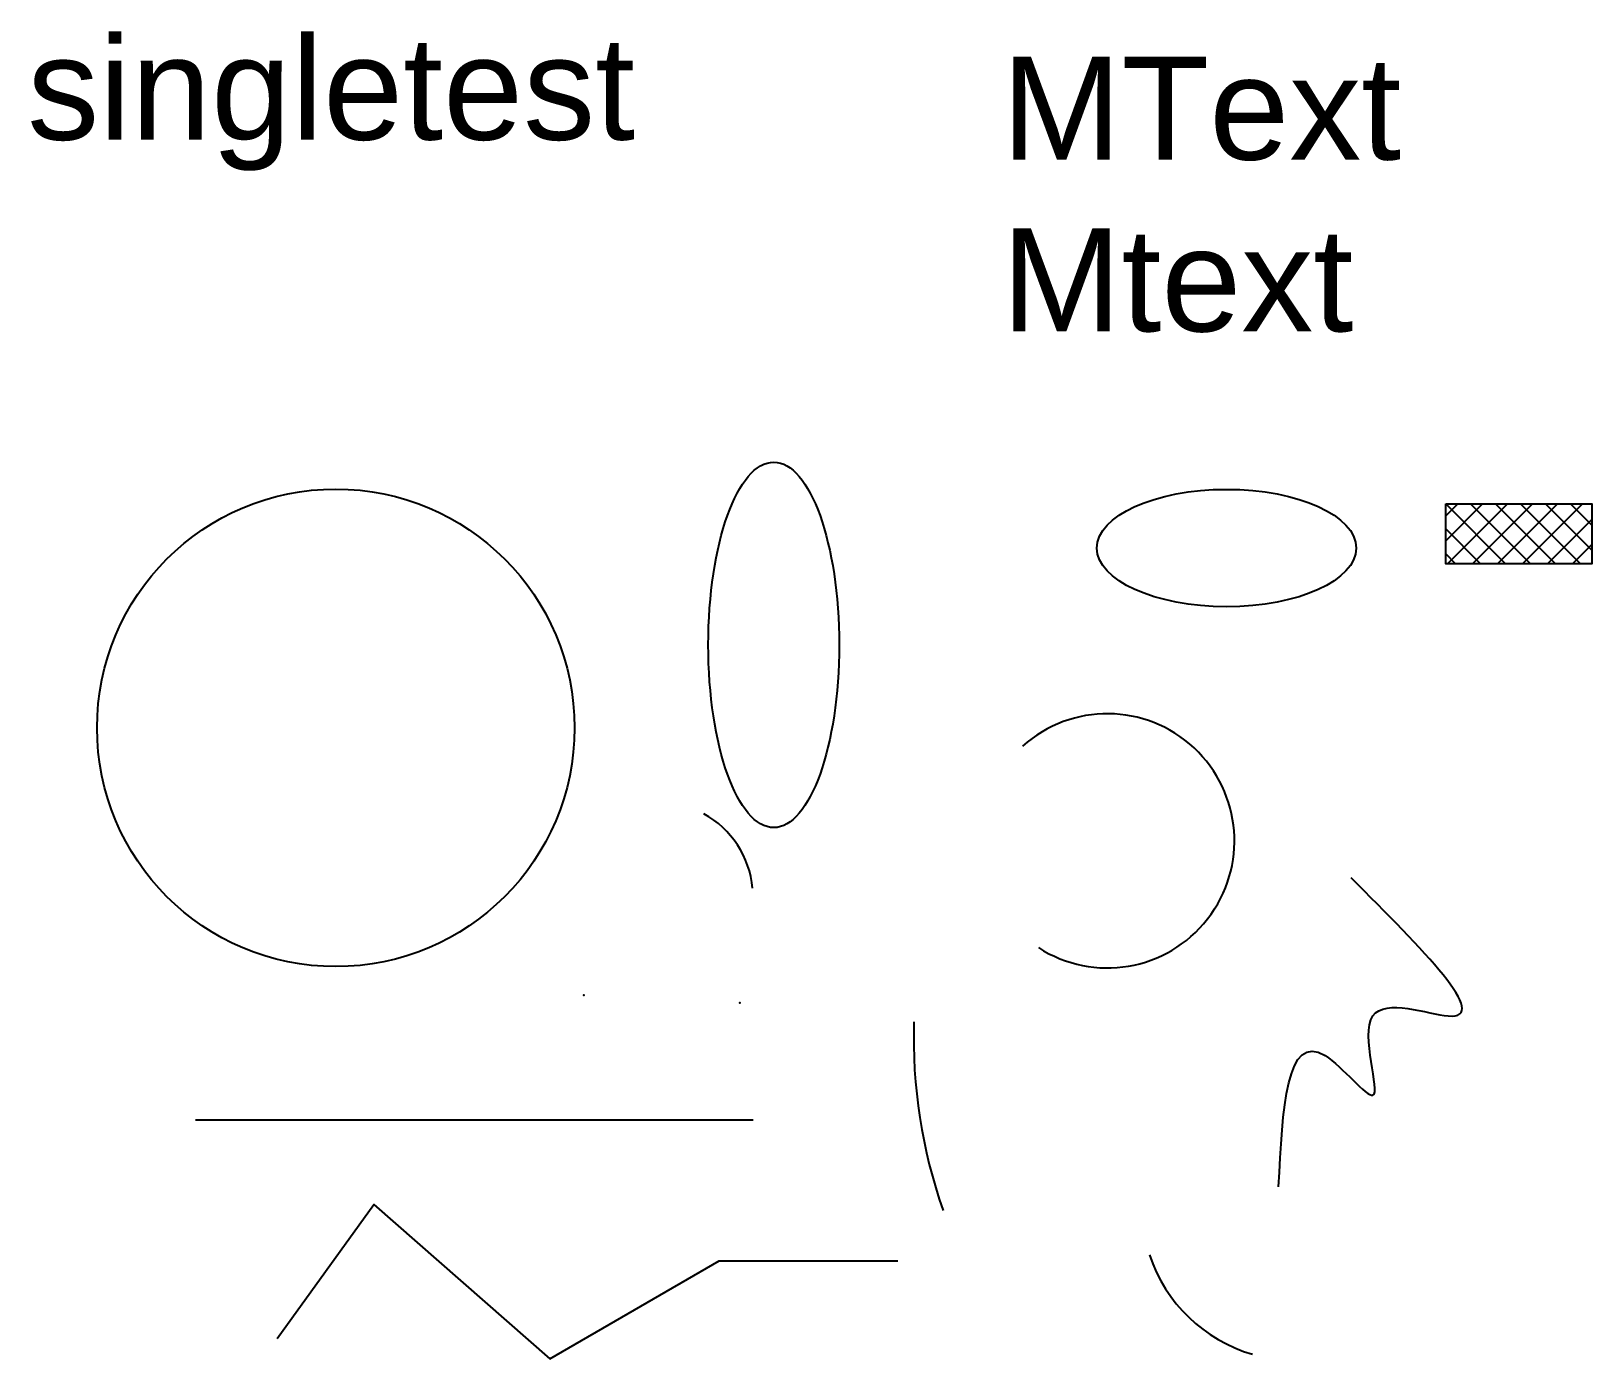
# Model space of a CAD drawing. Header units: millimetres. Extents: x 21 to 301, y 7 to 245.
import ezdxf

# ---------------------------------------------------------------- set-up
doc = ezdxf.new("R2010")
doc.units = ezdxf.units.MM
doc.styles.get("Standard").update_dxf_attribs({"font": 'arial.ttf'})

msp = doc.modelspace()

# ---------------------------------------------------------------- hatches: boundary and pattern name
h = msp.add_hatch()
h.set_pattern_fill('ANSI37', color=256)
h.paths.add_polyline_path([(275.08, 160.49), (301.35, 160.49), (301.35, 149.7), (275.08, 149.7)])

# ---------------------------------------------------------------- linework, layer by layer
msp.add_line((50.19, 49.71), (150.52, 49.71))
msp.add_lwpolyline([(275.08, 160.49), (301.35, 160.49), (301.35, 149.7), (275.08, 149.7)], close=True)
msp.add_lwpolyline([(64.88, 10.37), (82.28, 34.52), (113.93, 6.75), (144.38, 24.38), (176.52, 24.38)])
msp.add_circle((75.44, 120.21), 42.94)
for centre, radius, start, end in [((214.22, 99.89), 22.85, 237.1343, 131.886), ((133.29, 89.72), 17.21, 5.5086, 60.9021), ((273.17, 64.48), 93.79, 178.2564, 199.3594), ((248.1, 34.14), 27.7, 198.3276, 253.703)]:
    msp.add_arc(centre, radius, start, end)
for centre, major_axis, ratio in [((154.21, 135.13), (0, 32.86), 0.358209), ((235.66, 152.54), (23.31, 0), 0.452632)]:
    msp.add_ellipse(centre, major_axis=major_axis, ratio=ratio)
msp.add_open_spline([(245.03, 37.67), (245.72, 51.65), (246.73, 71.86), (266.42, 46.59), (256.07, 74.76), (289.26, 62.06), (270.82, 80.48), (258.06, 93.22)], degree=3, knots=[0, 0, 0, 0, 25.03526, 36.211534, 50.468369, 63.99496, 94.347316, 94.347316, 94.347316, 94.347316])
for p in [(120.04, 72.11), (148.13, 70.74)]:
    msp.add_point(p)

# ---------------------------------------------------------------- texts
msp.add_text('singletest', height=18.527).set_placement((19.94, 225.96))
at = {"insert": (195.18, 240.9), "char_height": 18.527, "attachment_point": 1}
msp.add_mtext_dynamic_manual_height_columns('MText\\PMtext', width=50.792, gutter_width=92.64, heights=[0], dxfattribs=at)

doc.saveas('drawing.dxf')
